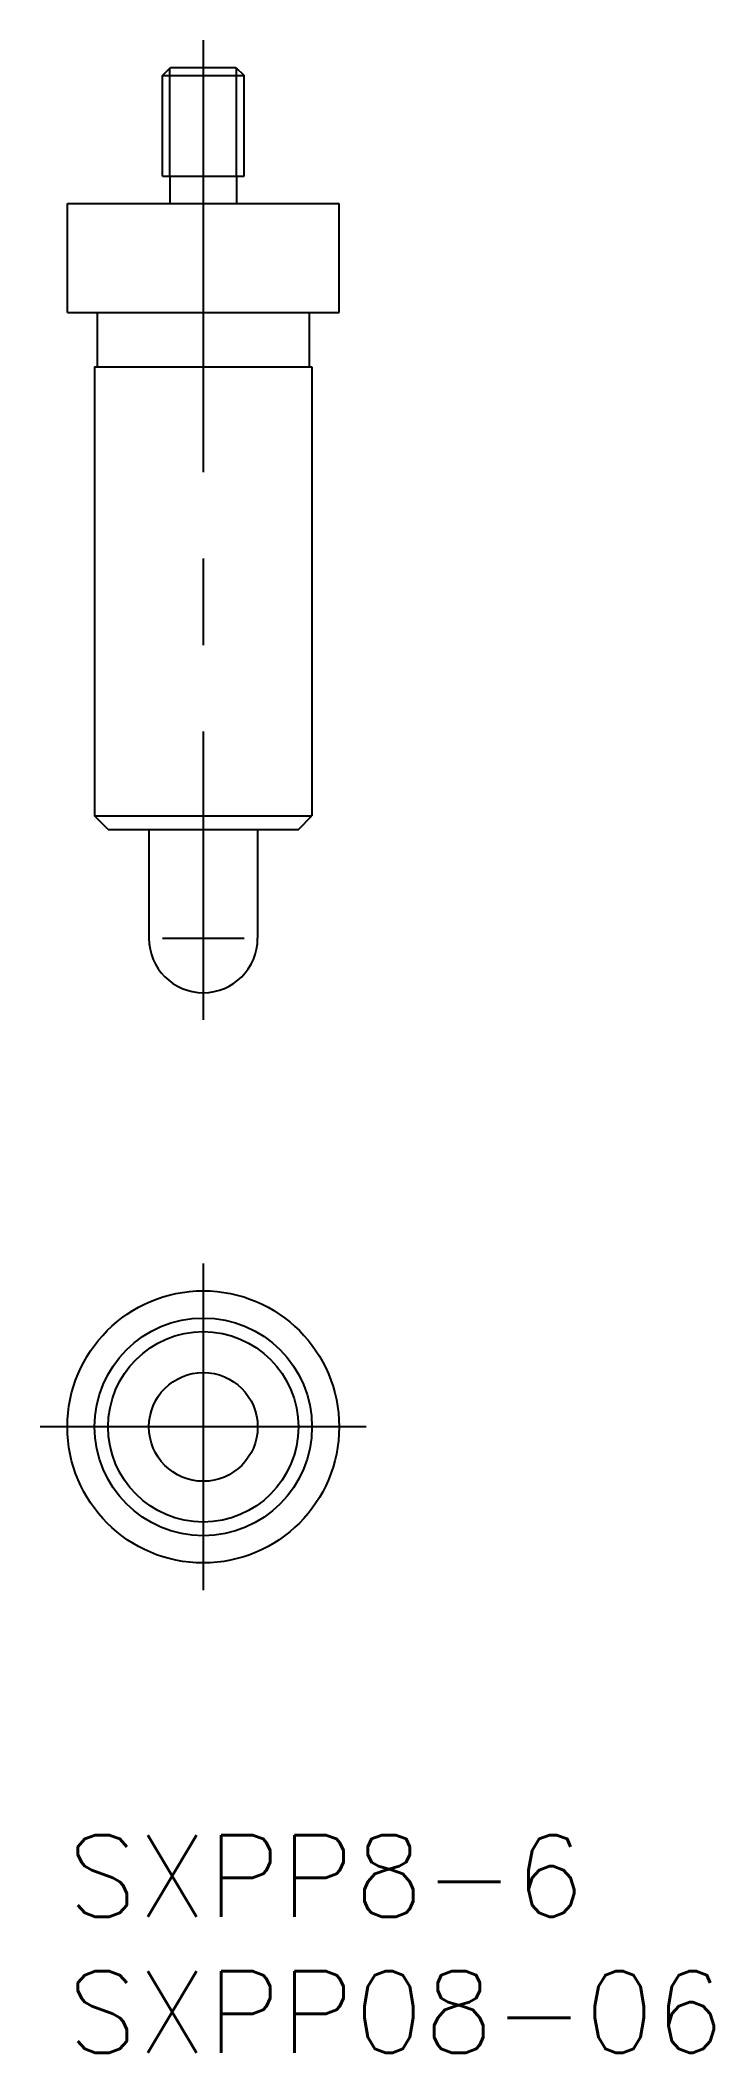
# Model space of a CAD drawing. Extents: x -1 to 23.8, y -8 to 66.
import ezdxf

# ---------------------------------------------------------------- set-up
doc = ezdxf.new("R2010")
doc.units = 0
doc.header["$LTSCALE"] = 0.5
doc.linetypes.add('CENTER', pattern=[50.8, 31.75, -6.35, 6.35, -6.35])
for name, color, linetype in [('MSM_CENTER', 1, 'CENTER'), ('MSM_CONTINUOUS', 7, 'CONTINUOUS'), ('MSM_NARROW', 5, 'CONTINUOUS'), ('MSM_PART_NUMBER', 7, 'CONTINUOUS')]:
    doc.layers.add(name, color=color, linetype=linetype)
doc.styles.get("Standard").update_dxf_attribs({"font": 'txt.shx', "height": 3, "bigfont": 'bigfont.shx'})

# ---------------------------------------------------------------- blocks, each defined once
blk = doc.blocks.new('*U2')
at = {"layer": 'MSM_PART_NUMBER'}
blk.add_text('SXPP8-6', height=3, dxfattribs=at).set_placement((0, -3))
blk = doc.blocks.new('*U3')
at = {"layer": 'MSM_PART_NUMBER'}
blk.add_text('SXPP08-06', height=3, dxfattribs=at).set_placement((0, -8))

msp = doc.modelspace()

# ---------------------------------------------------------------- linework, layer by layer
at = {"layer": 'MSM_CENTER'}
for p, q in [((5, 65.956), (5, 29.956)), ((5, 21), (5, 9)), ((11, 15), (-1, 15))]:
    msp.add_line(p, q, dxfattribs=at)
at = {"layer": 'MSM_CONTINUOUS'}
for p, q in [((3.5, 64.656), (3.8, 64.956)), ((3.5, 60.956), (3.5, 64.656)), ((3.5, 64.656), (6.5, 64.656)), ((3.8, 64.956), (6.2, 64.956)), ((6.2, 64.956), (6.5, 64.656)), ((6.5, 60.956), (6.5, 64.656)), ((3.5, 60.956), (6.5, 60.956)), ((3.77, 60.956), (3.77, 59.956)), ((6.229, 60.956), (6.229, 59.956)), ((0, 59.956), (10, 59.956)), ((0, 55.956), (0, 59.956)), ((10, 55.956), (10, 59.956)), ((0, 55.956), (10, 55.956)), ((1.1, 55.956), (1.1, 53.956)), ((8.9, 55.956), (8.9, 53.956)), ((1, 53.956), (1, 37.456)), ((1, 53.956), (9, 53.956)), ((9, 53.956), (9, 37.456)), ((1.5, 36.956), (1, 37.456)), ((1, 37.456), (9, 37.456)), ((8.5, 36.956), (9, 37.456)), ((1.5, 36.956), (8.5, 36.956)), ((3, 36.956), (3, 32.956)), ((7, 36.956), (7, 32.956))]:
    msp.add_line(p, q, dxfattribs=at)
for radius in [5, 4, 3.5, 2]:
    msp.add_circle((5, 15), radius, dxfattribs=at)
msp.add_arc((5, 32.956), 2, 180, 0, dxfattribs=at)
at = {"layer": 'MSM_NARROW'}
for p, q in [((3.77, 60.956), (3.77, 64.926)), ((6.229, 60.956), (6.229, 64.926)), ((3.5, 32.956), (6.5, 32.956))]:
    msp.add_line(p, q, dxfattribs=at)

# ---------------------------------------------------------------- block references
at = {"layer": 'MSM_CONTINUOUS'}
for name in ['*U2', '*U3']:
    msp.add_blockref(name, (0, 0), dxfattribs=at)

doc.saveas('drawing.dxf')
